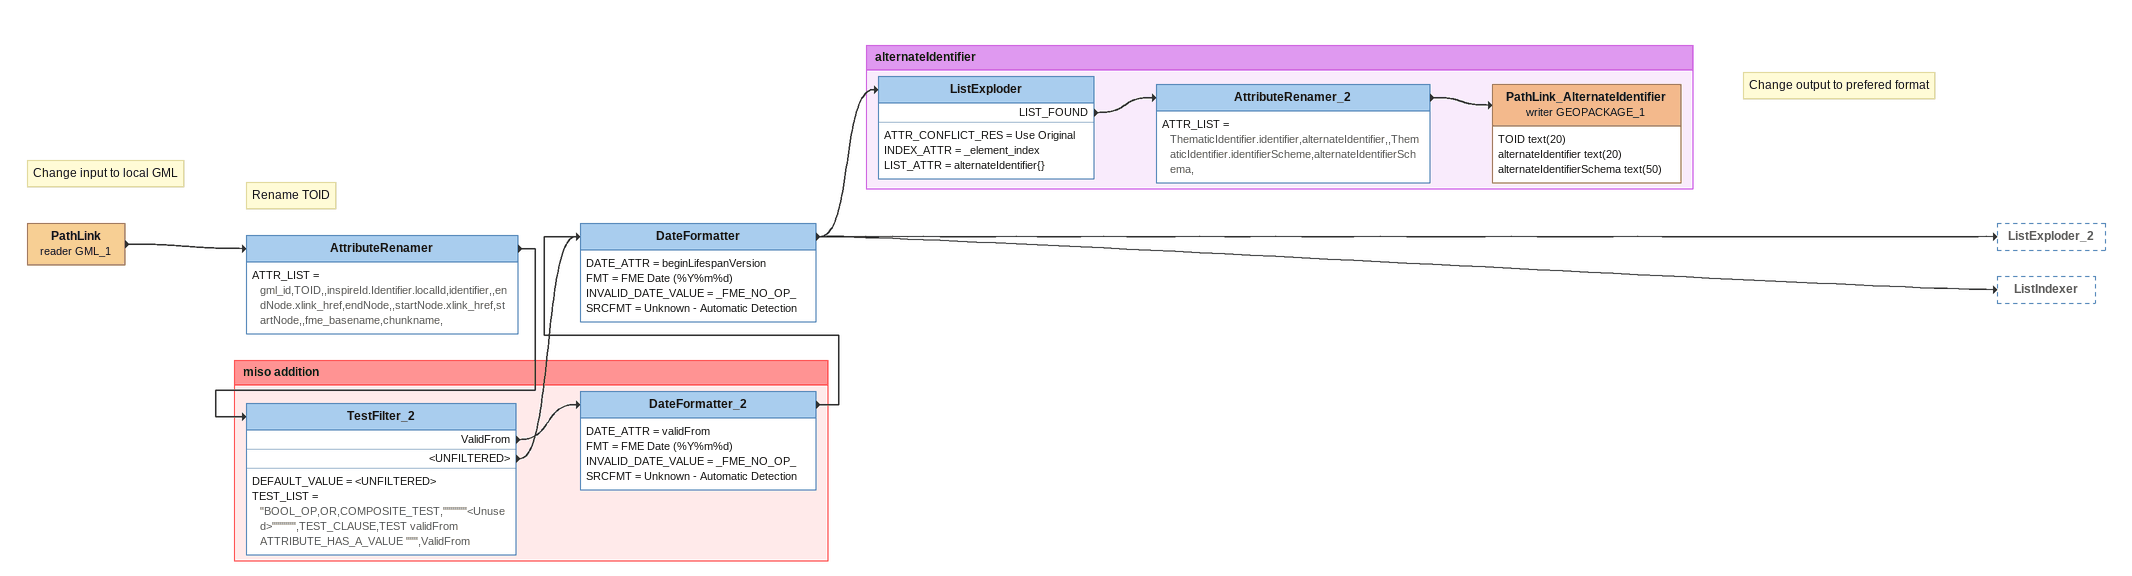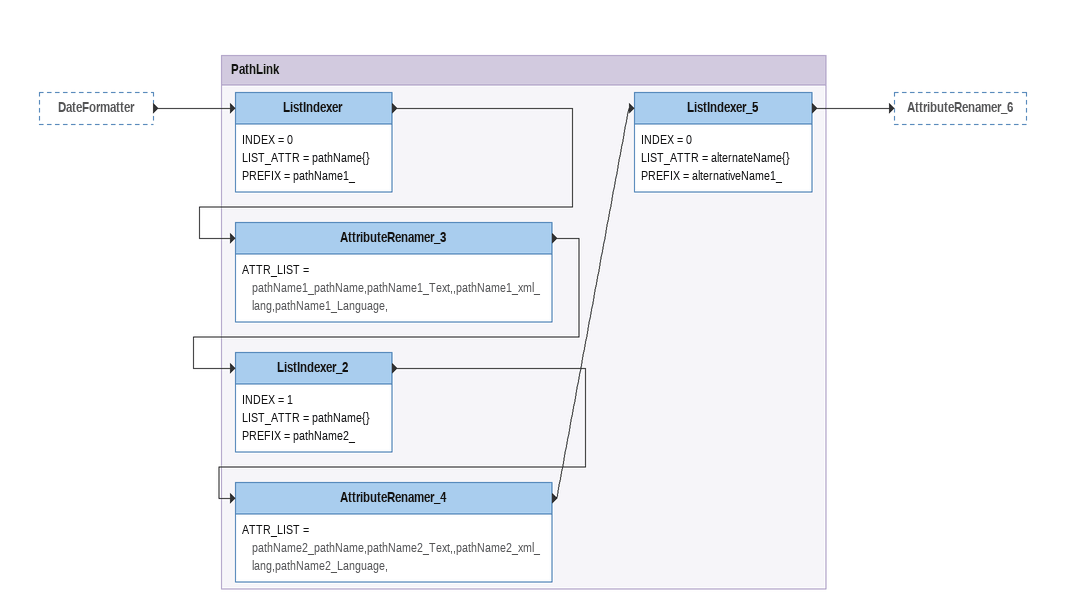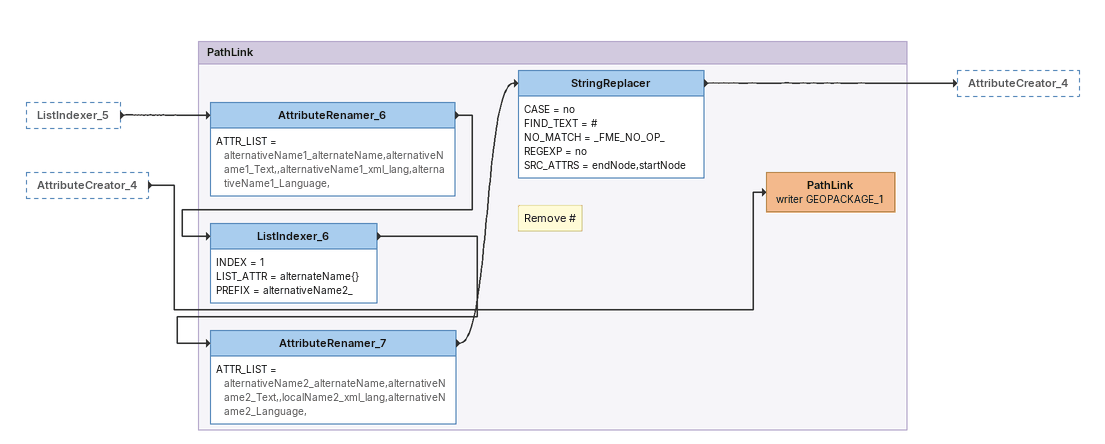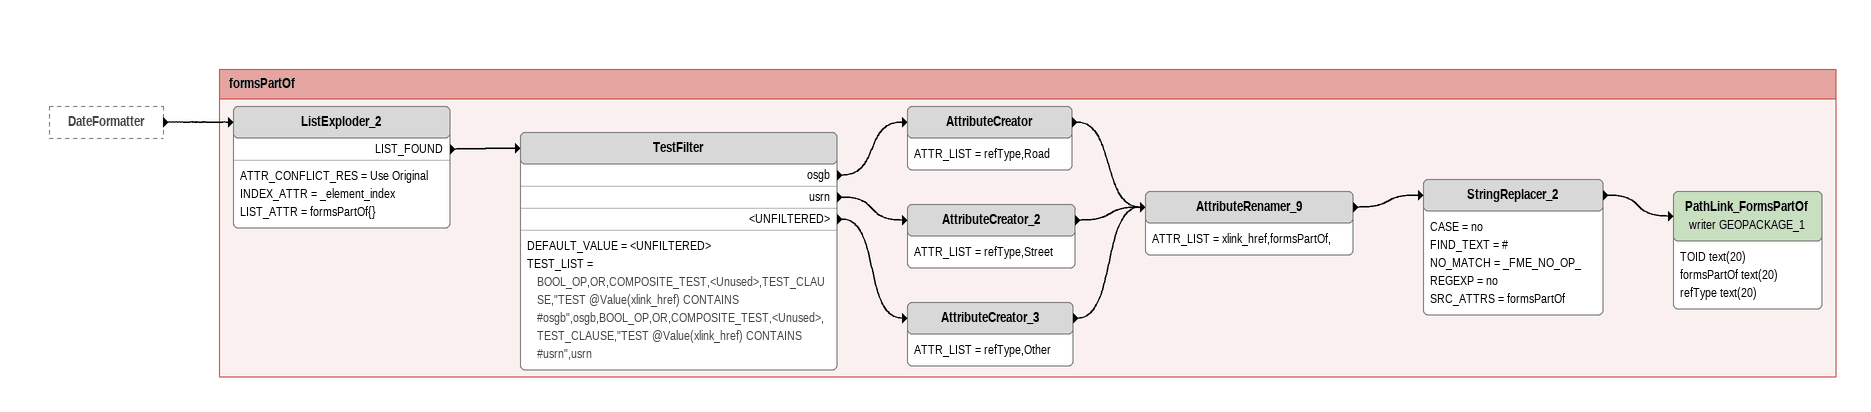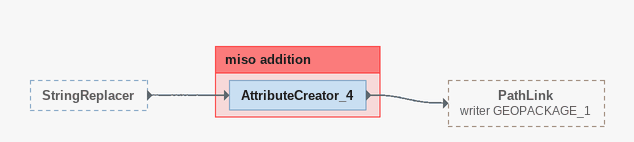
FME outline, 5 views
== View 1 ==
Note: Change input to local GML
PathLink (reader GML_1)
    -> AttributeRenamer
Note: Rename TOID
AttributeRenamer
    ATTR_LIST = gml_id,TOID,,inspireId.Identifier.localId,identifier,,endNode.xlink_href,endNode,,startNode.xlink_href,startNode,,fme_basename,chunkname,
    -> TestFilter_2
Note: Change output to prefered format
DateFormatter
    DATE_ATTR = beginLifespanVersion
    FMT = FME Date (%Y%m%d)
    INVALID_DATE_VALUE = _FME_NO_OP_
    SRCFMT = Unknown - Automatic Detection
    -> ListExploder
    -> ListExploder_2
    -> ListIndexer

Bookmark: miso addition
TestFilter_2
    DEFAULT_VALUE = <UNFILTERED>
    TEST_LIST = "BOOL_OP,OR,COMPOSITE_TEST,""""""<Unused>"""""",TEST_CLAUSE,TEST validFrom ATTRIBUTE_HAS_A_VALUE """,ValidFrom
    ValidFrom -> DateFormatter_2
    <UNFILTERED> -> DateFormatter
DateFormatter_2
    DATE_ATTR = validFrom
    FMT = FME Date (%Y%m%d)
    INVALID_DATE_VALUE = _FME_NO_OP_
    SRCFMT = Unknown - Automatic Detection
    -> DateFormatter

Bookmark: alternateIdentifier
ListExploder
    ATTR_CONFLICT_RES = Use Original
    INDEX_ATTR = _element_index
    LIST_ATTR = alternateIdentifier{}
    LIST_FOUND -> AttributeRenamer_2
AttributeRenamer_2
    ATTR_LIST = ThematicIdentifier.identifier,alternateIdentifier,,ThematicIdentifier.identifierScheme,alternateIdentifierSchema,
    -> PathLink_AlternateIdentifier (writer GEOPACKAGE_1)
PathLink_AlternateIdentifier (writer GEOPACKAGE_1)
    attributes: TOID text(20), alternateIdentifier text(20), alternateIdentifierSchema text(50)

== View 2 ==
DateFormatter [outside]
    -> ListIndexer

Bookmark: PathLink
ListIndexer
    INDEX = 0
    LIST_ATTR = pathName{}
    PREFIX = pathName1_
    -> AttributeRenamer_3
AttributeRenamer_3
    ATTR_LIST = pathName1_pathName,pathName1_Text,,pathName1_xml_lang,pathName1_Language,
    -> ListIndexer_2
ListIndexer_2
    INDEX = 1
    LIST_ATTR = pathName{}
    PREFIX = pathName2_
    -> AttributeRenamer_4
AttributeRenamer_4
    ATTR_LIST = pathName2_pathName,pathName2_Text,,pathName2_xml_lang,pathName2_Language,
    -> ListIndexer_5
ListIndexer_5
    INDEX = 0
    LIST_ATTR = alternateName{}
    PREFIX = alternativeName1_
    -> AttributeRenamer_6

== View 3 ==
ListIndexer_5 [outside]
    -> AttributeRenamer_6
AttributeCreator_4 [outside]
    -> PathLink (writer GEOPACKAGE_1)

Bookmark: PathLink
AttributeRenamer_6
    ATTR_LIST = alternativeName1_alternateName,alternativeName1_Text,,alternativeName1_xml_lang,alternativeName1_Language,
    -> ListIndexer_6
ListIndexer_6
    INDEX = 1
    LIST_ATTR = alternateName{}
    PREFIX = alternativeName2_
    -> AttributeRenamer_7
AttributeRenamer_7
    ATTR_LIST = alternativeName2_alternateName,alternativeName2_Text,,localName2_xml_lang,alternativeName2_Language,
    -> StringReplacer
Note: Remove #
StringReplacer
    CASE = no
    FIND_TEXT = #
    NO_MATCH = _FME_NO_OP_
    REGEXP = no
    SRC_ATTRS = endNode,startNode
    -> AttributeCreator_4
PathLink (writer GEOPACKAGE_1)

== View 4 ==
DateFormatter [outside]
    -> ListExploder_2

Bookmark: formsPartOf
ListExploder_2
    ATTR_CONFLICT_RES = Use Original
    INDEX_ATTR = _element_index
    LIST_ATTR = formsPartOf{}
    LIST_FOUND -> TestFilter
TestFilter
    DEFAULT_VALUE = <UNFILTERED>
    TEST_LIST = BOOL_OP,OR,COMPOSITE_TEST,<Unused>,TEST_CLAUSE,"TEST @Value(xlink_href) CONTAINS #osgb",osgb,BOOL_OP,OR,COMPOSITE_TEST,<Unused>,TEST_CLAUSE,"TEST @Value(xlink_href) CONTAINS #usrn",usrn
    osgb -> AttributeCreator
    usrn -> AttributeCreator_2
    <UNFILTERED> -> AttributeCreator_3
AttributeCreator
    ATTR_LIST = refType,Road
    -> AttributeRenamer_9
AttributeCreator_2
    ATTR_LIST = refType,Street
    -> AttributeRenamer_9
AttributeCreator_3
    ATTR_LIST = refType,Other
    -> AttributeRenamer_9
AttributeRenamer_9
    ATTR_LIST = xlink_href,formsPartOf,
    -> StringReplacer_2
StringReplacer_2
    CASE = no
    FIND_TEXT = #
    NO_MATCH = _FME_NO_OP_
    REGEXP = no
    SRC_ATTRS = formsPartOf
    -> PathLink_FormsPartOf (writer GEOPACKAGE_1)
PathLink_FormsPartOf (writer GEOPACKAGE_1)
    attributes: TOID text(20), formsPartOf text(20), refType text(20)

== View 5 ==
StringReplacer [outside]
    -> AttributeCreator_4

Bookmark: miso addition
AttributeCreator_4
    -> PathLink (writer GEOPACKAGE_1)
